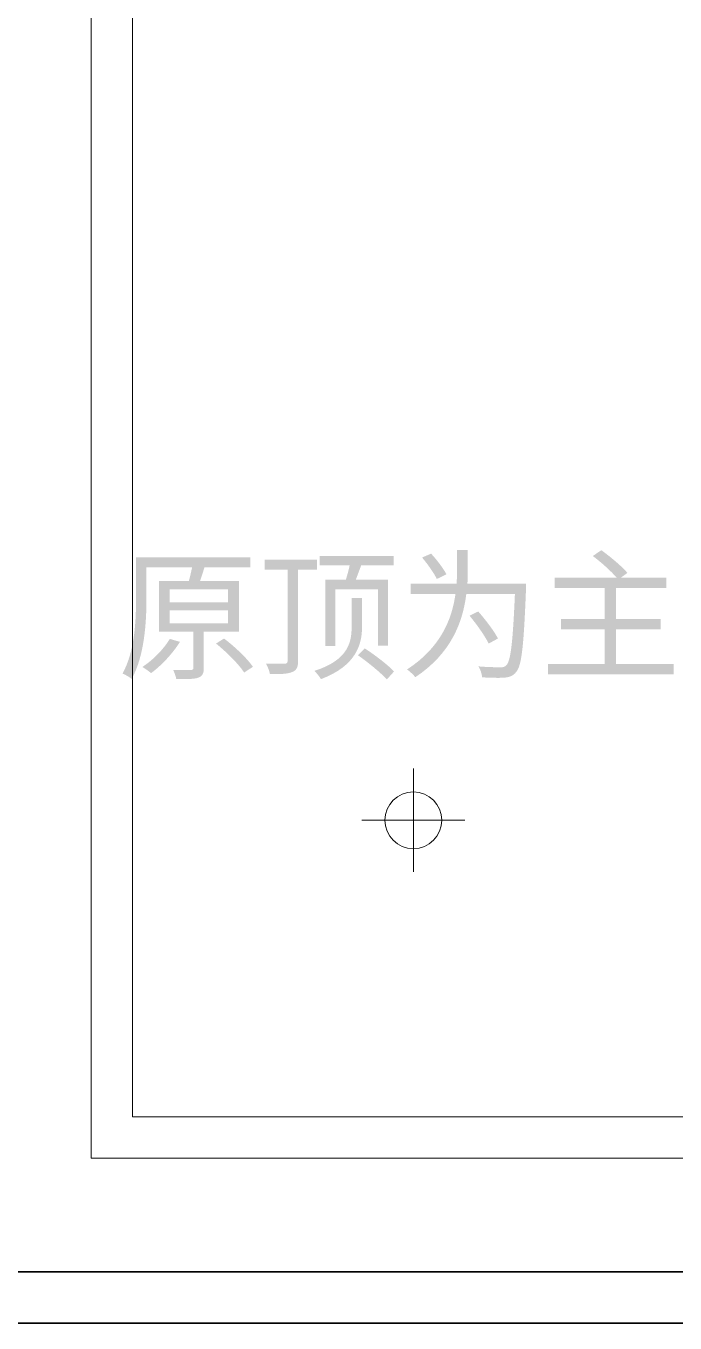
# Model space of a CAD drawing. Header units: millimetres. Extents: x -4600 to 229000, y -4300 to 19460.
# Drawn here: x 163930 to 165188, y 7830 to 10344 of the extents above; entities that cross this region are included whole.
import ezdxf

# ---------------------------------------------------------------- set-up
doc = ezdxf.new("R2010")
doc.units = ezdxf.units.MM
doc.header["$LTSCALE"] = 100
for name, color, linetype, lineweight in [('A-EX-WALL', 7, 'Continuous', 35), ('A-TEXT', 7, 'Continuous', 18), ('R2-CEILING', 4, 'Continuous', 18), ('R2-LIGHT', 2, 'Continuous', 18)]:
    doc.layers.add(name, color=color, linetype=linetype, lineweight=lineweight)

# ---------------------------------------------------------------- blocks, each defined once
blk = doc.blocks.new('SOURCE_PROPOSED')
at = {"layer": 'A-EX-WALL'}
for p, q in [((6216.1, 6129.4), (3836.4, 6129.4)), ((3836.4, 6030), (6216.1, 6030))]:
    blk.add_line(p, q, dxfattribs=at)
blk = doc.blocks.new('R2_CEILING')
at = {"layer": 'A-TEXT'}
h = blk.add_hatch(color=256, dxfattribs=at)
edge = h.paths.add_edge_path()
edge.add_line((4510.5, 7471), (4510.5, 7342))
edge.add_line((4510.5, 7342), (4529.9, 7342))
edge.add_line((4529.9, 7342), (4529.9, 7451.7))
edge.add_line((4529.9, 7451.7), (4612, 7451.7))
edge.add_line((4612, 7451.7), (4612, 7342.5))
edge.add_line((4612, 7342.5), (4631.9, 7342.5))
edge.add_line((4631.9, 7342.5), (4631.9, 7471))
edge.add_line((4631.9, 7471), (4569.4, 7471))
edge.add_line((4569.4, 7471), (4579.8, 7498.6))
edge.add_line((4579.8, 7498.6), (4642.8, 7498.6))
edge.add_line((4642.8, 7498.6), (4642.8, 7516.9))
edge.add_line((4642.8, 7516.9), (4499.3, 7516.9))
edge.add_line((4499.3, 7516.9), (4499.3, 7498.6))
edge.add_line((4499.3, 7498.6), (4557.4, 7498.6))
edge.add_spline(control_points=[(4557.4, 7498.6), (4555.5, 7489.6), (4552.8, 7479.5), (4550, 7471)], knot_values=[0, 0, 0, 0, 1, 1, 1, 1], degree=3, periodic=0)
edge.add_line((4550, 7471), (4510.5, 7471))
edge = h.paths.add_edge_path(flags=0)
edge.add_line((4561.2, 7435), (4561.2, 7380.2))
edge.add_spline(control_points=[(4561.2, 7380.2), (4561.2, 7351.8), (4556.6, 7315.5), (4489.2, 7294)], knot_values=[0, 0, 0, 0, 1, 1, 1, 1], degree=3, periodic=0)
edge.add_spline(control_points=[(4489.2, 7294), (4493.3, 7289.6), (4499.3, 7282.5), (4501.7, 7277.9)], knot_values=[0, 0, 0, 0, 1, 1, 1, 1], degree=3, periodic=0)
edge.add_spline(control_points=[(4501.7, 7277.9), (4570.2, 7303.8), (4581.4, 7345.5), (4581.4, 7379.9)], knot_values=[0, 0, 0, 0, 1, 1, 1, 1], degree=3, periodic=0)
edge.add_line((4581.4, 7379.9), (4581.4, 7435))
edge.add_line((4581.4, 7435), (4561.2, 7435))
h = blk.add_hatch(color=256, dxfattribs=at)
edge = h.paths.add_edge_path()
edge.add_line((4765.6, 7528.3), (4765.6, 7496.1))
edge.add_spline(control_points=[(4765.6, 7496.1), (4765.6, 7485.8), (4765.3, 7474.9), (4764.5, 7463.1)], knot_values=[0, 0, 0, 0, 1, 1, 1, 1], degree=3, periodic=0)
edge.add_line((4764.5, 7463.1), (4675.8, 7463.1))
edge.add_line((4675.8, 7463.1), (4675.8, 7442.7))
edge.add_line((4675.8, 7442.7), (4762.3, 7442.7))
edge.add_spline(control_points=[(4762.3, 7442.7), (4755.5, 7394.1), (4733.9, 7339.2), (4668.5, 7296.7)], knot_values=[0, 0, 0, 0, 1, 1, 1, 1], degree=3, periodic=0)
edge.add_spline(control_points=[(4668.5, 7296.7), (4673.4, 7293.4), (4681, 7286.3), (4684.6, 7281.7)], knot_values=[0, 0, 0, 0, 1, 1, 1, 1], degree=3, periodic=0)
edge.add_spline(control_points=[(4684.6, 7281.7), (4754.4, 7328.1), (4776.8, 7389.2), (4783.3, 7442.7)], knot_values=[0, 0, 0, 0, 1, 1, 1, 1], degree=3, periodic=0)
edge.add_line((4783.3, 7442.7), (4877.5, 7442.7))
edge.add_spline(control_points=[(4877.5, 7442.7), (4873.6, 7349.9), (4869.3, 7313.3), (4861.1, 7304.9)], knot_values=[0, 0, 0, 0, 1, 1, 1, 1], degree=3, periodic=0)
edge.add_spline(control_points=[(4861.1, 7304.9), (4858.1, 7301.6), (4855.1, 7300.8), (4849.1, 7301)], knot_values=[0, 0, 0, 0, 1, 1, 1, 1], degree=3, periodic=0)
edge.add_spline(control_points=[(4849.1, 7301), (4842.5, 7301), (4825.3, 7301), (4806.8, 7302.7)], knot_values=[0, 0, 0, 0, 1, 1, 1, 1], degree=3, periodic=0)
edge.add_spline(control_points=[(4806.8, 7302.7), (4810.9, 7296.7), (4813.6, 7287.7), (4813.9, 7281.4)], knot_values=[0, 0, 0, 0, 1, 1, 1, 1], degree=3, periodic=0)
edge.add_spline(control_points=[(4813.9, 7281.4), (4830.8, 7280.6), (4848, 7280), (4857.5, 7280.9)], knot_values=[0, 0, 0, 0, 1, 1, 1, 1], degree=3, periodic=0)
edge.add_spline(control_points=[(4857.5, 7280.9), (4867.6, 7281.9), (4873.9, 7284.1), (4880.2, 7292)], knot_values=[0, 0, 0, 0, 1, 1, 1, 1], degree=3, periodic=0)
edge.add_spline(control_points=[(4880.2, 7292), (4890.8, 7304.6), (4894.7, 7343.1), (4899, 7452.5)], knot_values=[0, 0, 0, 0, 1, 1, 1, 1], degree=3, periodic=0)
edge.add_spline(control_points=[(4899, 7452.5), (4899, 7455.8), (4899.3, 7463.1), (4899.3, 7463.1)], knot_values=[0, 0, 0, 0, 1, 1, 1, 1], degree=3, periodic=0)
edge.add_line((4899.3, 7463.1), (4785.5, 7463.1))
edge.add_spline(control_points=[(4785.5, 7463.1), (4786.1, 7474.6), (4786.3, 7485.8), (4786.3, 7495.9)], knot_values=[0, 0, 0, 0, 1, 1, 1, 1], degree=3, periodic=0)
edge.add_line((4786.3, 7495.9), (4786.3, 7528.3))
edge.add_line((4786.3, 7528.3), (4765.6, 7528.3))
edge = h.paths.add_edge_path(flags=0)
edge.add_spline(control_points=[(4789.6, 7400.9), (4803.5, 7384.3), (4819.6, 7361.3), (4826.7, 7346.9)], knot_values=[0, 0, 0, 0, 1, 1, 1, 1], degree=3, periodic=0)
edge.add_line((4826.7, 7346.9), (4844.7, 7356.7))
edge.add_spline(control_points=[(4844.7, 7356.7), (4837.4, 7370.9), (4820.7, 7393), (4806.5, 7409.1)], knot_values=[0, 0, 0, 0, 1, 1, 1, 1], degree=3, periodic=0)
edge.add_line((4806.5, 7409.1), (4789.6, 7400.9))
edge = h.paths.add_edge_path(flags=0)
edge.add_spline(control_points=[(4697.7, 7513.6), (4708.6, 7500.8), (4720.8, 7483.3), (4726.3, 7472.1)], knot_values=[0, 0, 0, 0, 1, 1, 1, 1], degree=3, periodic=0)
edge.add_line((4726.3, 7472.1), (4744.9, 7481.1))
edge.add_spline(control_points=[(4744.9, 7481.1), (4739.1, 7492.3), (4726.3, 7509.2), (4715.1, 7521.2)], knot_values=[0, 0, 0, 0, 1, 1, 1, 1], degree=3, periodic=0)
edge.add_line((4715.1, 7521.2), (4697.7, 7513.6))
h = blk.add_hatch(color=256, dxfattribs=at)
edge = h.paths.add_edge_path()
edge.add_spline(control_points=[(5028.4, 7516.6), (5045, 7504.3), (5064.1, 7486.9), (5075, 7474.3)], knot_values=[0, 0, 0, 0, 1, 1, 1, 1], degree=3, periodic=0)
edge.add_line((5075, 7474.3), (4954.4, 7474.3))
edge.add_line((4954.4, 7474.3), (4954.4, 7454.4))
edge.add_line((4954.4, 7454.4), (5051.5, 7454.4))
edge.add_line((5051.5, 7454.4), (5051.5, 7394.4))
edge.add_line((5051.5, 7394.4), (4967, 7394.4))
edge.add_line((4967, 7394.4), (4967, 7374.4))
edge.add_line((4967, 7374.4), (5051.5, 7374.4))
edge.add_line((5051.5, 7374.4), (5051.5, 7307))
edge.add_line((5051.5, 7307), (4941.6, 7307))
edge.add_line((4941.6, 7307), (4941.6, 7287.1))
edge.add_line((4941.6, 7287.1), (5185, 7287.1))
edge.add_line((5185, 7287.1), (5185, 7307))
edge.add_line((5185, 7307), (5073.6, 7307))
edge.add_line((5073.6, 7307), (5073.6, 7374.4))
edge.add_line((5073.6, 7374.4), (5159.9, 7374.4))
edge.add_line((5159.9, 7374.4), (5159.9, 7394.4))
edge.add_line((5159.9, 7394.4), (5073.6, 7394.4))
edge.add_line((5073.6, 7394.4), (5073.6, 7454.4))
edge.add_line((5073.6, 7454.4), (5171.1, 7454.4))
edge.add_line((5171.1, 7454.4), (5171.1, 7474.3))
edge.add_line((5171.1, 7474.3), (5082.4, 7474.3))
edge.add_line((5082.4, 7474.3), (5095.5, 7483.9))
edge.add_spline(control_points=[(5095.5, 7483.9), (5084.6, 7496.7), (5062.5, 7515.2), (5045, 7527.8)], knot_values=[0, 0, 0, 0, 1, 1, 1, 1], degree=3, periodic=0)
edge.add_line((5045, 7527.8), (5028.4, 7516.6))
h = blk.add_hatch(color=256, dxfattribs=at)
edge = h.paths.add_edge_path()
edge.add_line((4188.2, 7468.3), (4188.2, 7369.8))
edge.add_line((4188.2, 7369.8), (4254.8, 7369.8))
edge.add_line((4254.8, 7369.8), (4254.8, 7300.2))
edge.add_spline(control_points=[(4254.8, 7300.2), (4254.8, 7297), (4253.7, 7295.9), (4249.6, 7295.6)], knot_values=[0, 0, 0, 0, 1, 1, 1, 1], degree=3, periodic=0)
edge.add_spline(control_points=[(4249.6, 7295.6), (4245.5, 7295.6), (4231.4, 7295.6), (4215.3, 7295.9)], knot_values=[0, 0, 0, 0, 1, 1, 1, 1], degree=3, periodic=0)
edge.add_spline(control_points=[(4215.3, 7295.9), (4218, 7290.7), (4220.7, 7283), (4221.5, 7277.9)], knot_values=[0, 0, 0, 0, 1, 1, 1, 1], degree=3, periodic=0)
edge.add_spline(control_points=[(4221.5, 7277.9), (4242.8, 7277.9), (4256.2, 7277.9), (4264.4, 7280.9), (4272.6, 7283.9), (4274.7, 7289.3), (4274.7, 7300)], knot_values=[0, 0, 0, 0, 1, 1, 1, 2, 2, 2, 2], degree=3, periodic=0)
edge.add_line((4274.7, 7300), (4274.7, 7369.8))
edge.add_line((4274.7, 7369.8), (4342.7, 7369.8))
edge.add_line((4342.7, 7369.8), (4342.7, 7468.3))
edge.add_line((4342.7, 7468.3), (4267.6, 7468.3))
edge.add_spline(control_points=[(4267.6, 7468.3), (4270.4, 7476.5), (4273.4, 7485.8), (4276.1, 7494.8)], knot_values=[0, 0, 0, 0, 1, 1, 1, 1], degree=3, periodic=0)
edge.add_line((4276.1, 7494.8), (4365, 7494.8))
edge.add_line((4365, 7494.8), (4365, 7513.9))
edge.add_line((4365, 7513.9), (4143.5, 7513.9))
edge.add_line((4143.5, 7513.9), (4143.5, 7434.7))
edge.add_spline(control_points=[(4143.5, 7434.7), (4143.5, 7391.9), (4141.3, 7331.6), (4117.3, 7288.8)], knot_values=[0, 0, 0, 0, 1, 1, 1, 1], degree=3, periodic=0)
edge.add_spline(control_points=[(4117.3, 7288.8), (4122.2, 7286.9), (4131.2, 7281.7), (4135, 7278.4)], knot_values=[0, 0, 0, 0, 1, 1, 1, 1], degree=3, periodic=0)
edge.add_spline(control_points=[(4135, 7278.4), (4160.1, 7323.1), (4163.7, 7389.4), (4163.7, 7434.7)], knot_values=[0, 0, 0, 0, 1, 1, 1, 1], degree=3, periodic=0)
edge.add_line((4163.7, 7434.7), (4163.7, 7494.8))
edge.add_line((4163.7, 7494.8), (4252.1, 7494.8))
edge.add_spline(control_points=[(4252.1, 7494.8), (4250.5, 7486.9), (4248.3, 7476.8), (4245.8, 7468.3)], knot_values=[0, 0, 0, 0, 1, 1, 1, 1], degree=3, periodic=0)
edge.add_line((4245.8, 7468.3), (4188.2, 7468.3))
edge = h.paths.add_edge_path(flags=0)
edge.add_spline(control_points=[(4209, 7355.9), (4196.4, 7335.4), (4176.2, 7314.7), (4155.8, 7301.6)], knot_values=[0, 0, 0, 0, 1, 1, 1, 1], degree=3, periodic=0)
edge.add_spline(control_points=[(4155.8, 7301.6), (4160.7, 7298.6), (4168.9, 7292.9), (4172.7, 7289.6)], knot_values=[0, 0, 0, 0, 1, 1, 1, 1], degree=3, periodic=0)
edge.add_spline(control_points=[(4172.7, 7289.6), (4192.6, 7304.3), (4214.2, 7327.2), (4228.6, 7350.2)], knot_values=[0, 0, 0, 0, 1, 1, 1, 1], degree=3, periodic=0)
edge.add_line((4228.6, 7350.2), (4209, 7355.9))
edge = h.paths.add_edge_path(flags=0)
edge.add_spline(control_points=[(4298.5, 7346.9), (4318.9, 7330.5), (4342.7, 7306.8), (4353, 7290.7)], knot_values=[0, 0, 0, 0, 1, 1, 1, 1], degree=3, periodic=0)
edge.add_line((4353, 7290.7), (4370, 7301.9))
edge.add_spline(control_points=[(4370, 7301.9), (4358.8, 7318.2), (4334.8, 7340.9), (4314, 7356.7)], knot_values=[0, 0, 0, 0, 1, 1, 1, 1], degree=3, periodic=0)
edge.add_line((4314, 7356.7), (4298.5, 7346.9))
h.paths.add_polyline_path([(4208.4, 7411.6), (4321.9, 7411.6), (4321.9, 7386.2), (4208.4, 7386.2), (4208.4, 7411.6)], flags=0)
h.paths.add_polyline_path([(4208.4, 7451.9), (4321.9, 7451.9), (4321.9, 7427.1), (4208.4, 7427.1), (4208.4, 7451.9)], flags=0)
h = blk.add_hatch(color=256, dxfattribs=at)
edge = h.paths.add_edge_path()
edge.add_line((4392.9, 7509.5), (4392.9, 7490.1))
edge.add_line((4392.9, 7490.1), (4437.1, 7490.1))
edge.add_line((4437.1, 7490.1), (4437.1, 7313.6))
edge.add_spline(control_points=[(4437.1, 7313.6), (4437.1, 7309.2), (4435.7, 7308.1), (4431.1, 7307.9), (4426.7, 7307.6), (4412, 7307.6), (4395.3, 7308.1)], knot_values=[0, 0, 0, 0, 1, 1, 1, 2, 2, 2, 2], degree=3, periodic=0)
edge.add_spline(control_points=[(4395.3, 7308.1), (4398.6, 7302.4), (4401.9, 7293.1), (4403, 7287.7)], knot_values=[0, 0, 0, 0, 1, 1, 1, 1], degree=3, periodic=0)
edge.add_spline(control_points=[(4403, 7287.7), (4424.8, 7287.4), (4438.2, 7288.2), (4446.1, 7291.8)], knot_values=[0, 0, 0, 0, 1, 1, 1, 1], degree=3, periodic=0)
edge.add_spline(control_points=[(4446.1, 7291.8), (4454.5, 7295), (4457.5, 7301), (4457.5, 7313.6)], knot_values=[0, 0, 0, 0, 1, 1, 1, 1], degree=3, periodic=0)
edge.add_line((4457.5, 7313.6), (4457.5, 7490.1))
edge.add_line((4457.5, 7490.1), (4494.1, 7490.1))
edge.add_line((4494.1, 7490.1), (4494.1, 7509.5))
edge.add_line((4494.1, 7509.5), (4392.9, 7509.5))
h = blk.add_hatch(color=256, dxfattribs=at)
edge = h.paths.add_edge_path()
edge.add_spline(control_points=[(4573.5, 7324.2), (4593.2, 7310.3), (4617.7, 7290.4), (4629.4, 7277.3)], knot_values=[0, 0, 0, 0, 1, 1, 1, 1], degree=3, periodic=0)
edge.add_line((4629.4, 7277.3), (4643.4, 7292.9))
edge.add_spline(control_points=[(4643.4, 7292.9), (4631.1, 7305.7), (4606.3, 7324.8), (4586.6, 7337.6)], knot_values=[0, 0, 0, 0, 1, 1, 1, 1], degree=3, periodic=0)
edge.add_line((4586.6, 7337.6), (4573.5, 7324.2))
at = {"layer": 'R2-CEILING'}
for points in [[(4056.4, 6349.4), (6994, 6349.4), (6994, 9410), (4056.4, 9410)], [(4136.4, 6429.4), (6914, 6429.4), (6914, 9330), (4136.4, 9330)]]:
    blk.add_lwpolyline(points, close=True, dxfattribs=at)
at = {"layer": 'R2-LIGHT'}
for p, q in [((4680.8, 6904.5), (4680.8, 7104.5)), ((4580.8, 7004.5), (4780.8, 7004.5))]:
    blk.add_line(p, q, dxfattribs=at)
blk.add_circle((4680.8, 7004.5), 55, dxfattribs=at)
blk = doc.blocks.new('A05_SHEET')
for name in ['SOURCE_PROPOSED', 'R2_CEILING']:
    blk.add_blockref(name, (0, 1800))

msp = doc.modelspace()

# ---------------------------------------------------------------- block references
msp.add_blockref('A05_SHEET', (160000, 0))

doc.saveas('drawing.dxf')
